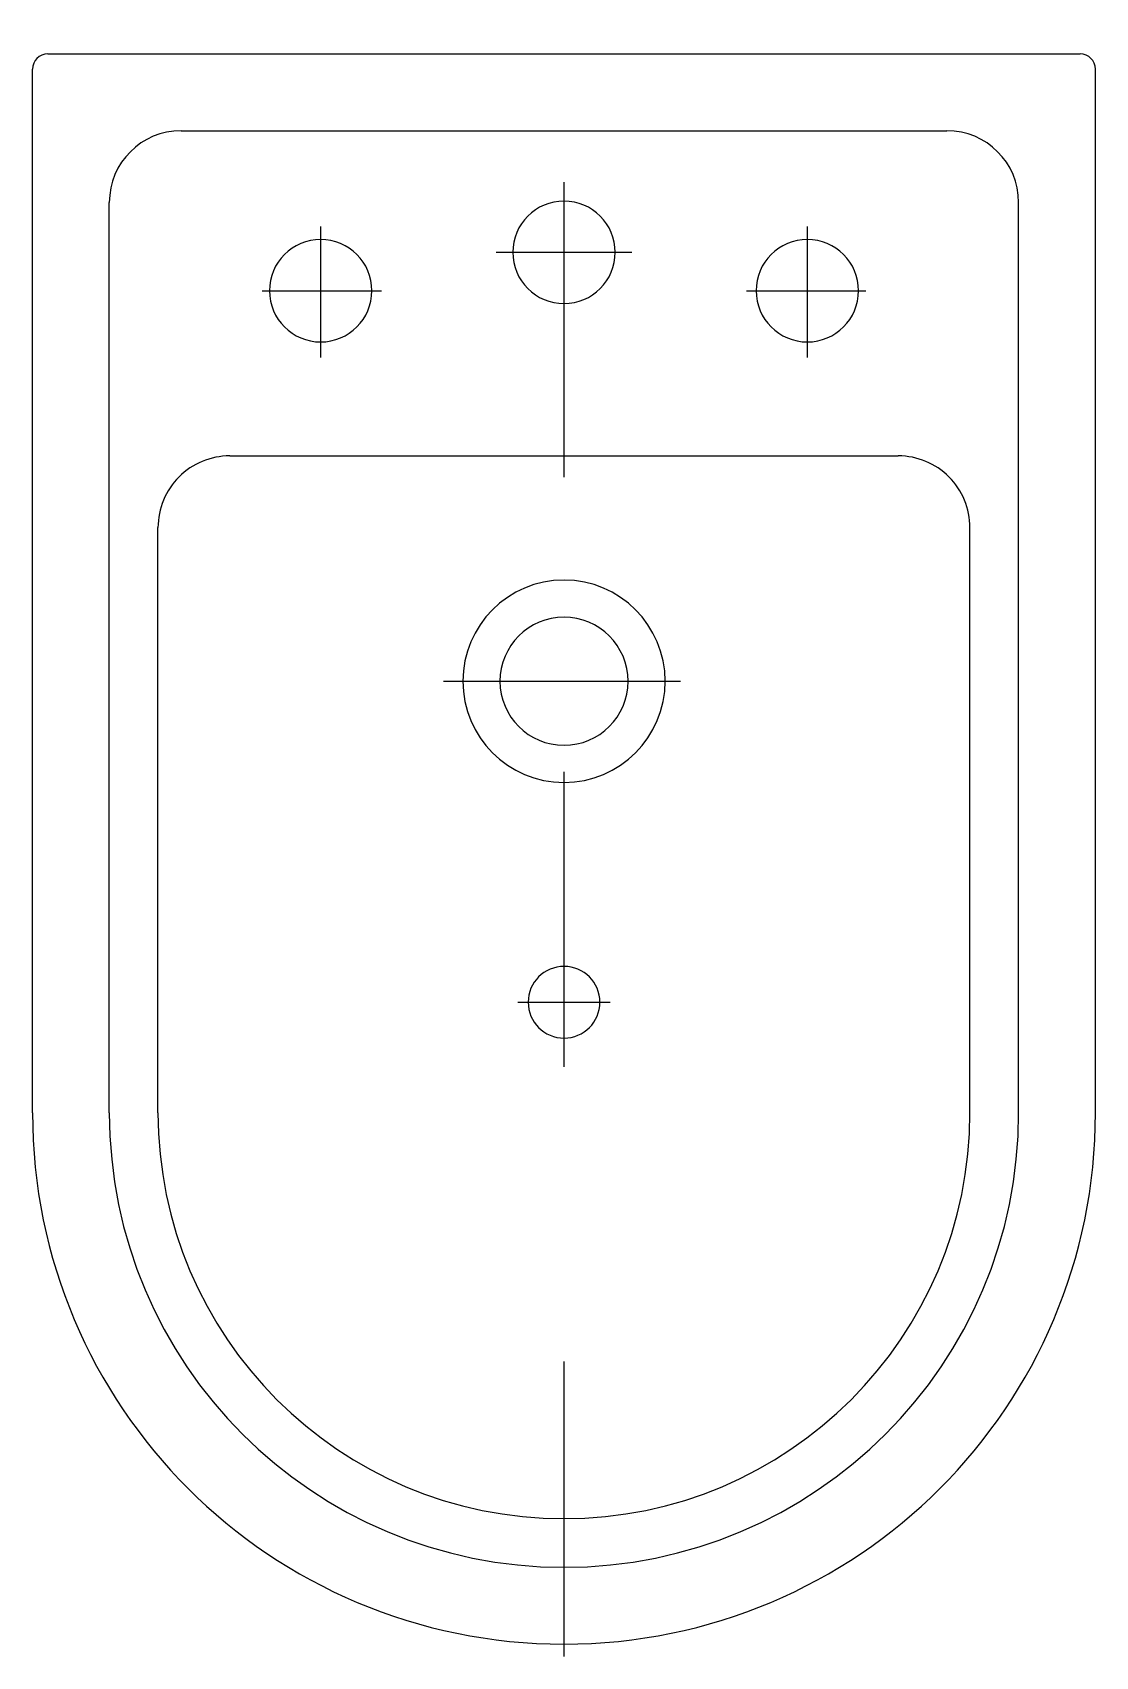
# Model space of a CAD drawing. Extents: x -256.982 to -256.621, y 93.512 to 94.062.
import ezdxf

# ---------------------------------------------------------------- set-up
doc = ezdxf.new("R2010")
doc.units = 0
doc.header["$LTSCALE"] = 0.281511
doc.header["$MEASUREMENT"] = 0
doc.linetypes.add('AXES', pattern=[0.54, 0.3, -0.08, 0.08, -0.08])
doc.linetypes.add('CONTINU', pattern=[0])
doc.layers.get('0').update_dxf_attribs({"linetype": 'CONTINUOUS'})
doc.layers.add('DECA_EIXOS', color=5, linetype='AXES')

msp = doc.modelspace()

# ---------------------------------------------------------------- linework, layer by layer
at = {"linetype": 'CONTINU'}
for points in [[(-256.97632, 94.05507, 0.414196), (-256.98153, 94.04986)], [(-256.62114, 94.04986, 0.414188), (-256.62635, 94.05507)], [(-256.93116, 94.02902, 0.414212), (-256.95548, 94.0047)], [(-256.64719, 94.0047, 0.414212), (-256.6715, 94.02902)], [(-256.80133, 94.00513, 1), (-256.80133, 93.9704)], [(-256.80133, 93.9704, 1), (-256.80133, 94.00513)], [(-256.88383, 93.99211, 1), (-256.88383, 93.95737)], [(-256.88383, 93.95737, 1), (-256.88383, 93.99211)], [(-256.71883, 93.99211, 1), (-256.71883, 93.95737)], [(-256.71883, 93.95737, 1), (-256.71883, 93.99211)], [(-256.91466, 93.91873, 0.414214), (-256.93898, 93.89441)], [(-256.66369, 93.89441, 0.414214), (-256.688, 93.91873)], [(-256.80133, 93.87661, 1), (-256.80133, 93.808)], [(-256.80133, 93.808, 1), (-256.80133, 93.87661)], [(-256.80133, 93.86402, 1), (-256.80133, 93.8206)], [(-256.80133, 93.8206, 1), (-256.80133, 93.86402)], [(-256.80133, 93.74561, 1), (-256.80133, 93.7213)], [(-256.80133, 93.7213, 1), (-256.80133, 93.74561)], [(-256.98153, 93.69598, 0.999999), (-256.62114, 93.69598)], [(-256.95548, 93.69598, 0.999999), (-256.64719, 93.69598)], [(-256.93898, 93.69598, 0.999999), (-256.66369, 93.69598)]]:
    msp.add_lwpolyline(points, format="xyb", dxfattribs=at)
for points in [[(-256.97632, 94.05507), (-256.62635, 94.05507)], [(-256.98153, 93.69598), (-256.98153, 94.04986)], [(-256.62114, 93.69598), (-256.62114, 94.04986)], [(-256.93116, 94.02902), (-256.6715, 94.02902)], [(-256.95548, 93.69598), (-256.95548, 94.0047)], [(-256.64719, 93.69598), (-256.64719, 94.0047)], [(-256.91466, 93.91873), (-256.688, 93.91873)], [(-256.93898, 93.69598), (-256.93898, 93.89441)], [(-256.66369, 93.69598), (-256.66369, 93.89441)]]:
    msp.add_lwpolyline(points, dxfattribs=at)
at = {"layer": 'DECA_EIXOS'}
for points in [[(-256.80133, 93.51157), (-256.80133, 94.06232)], [(-256.88383, 93.95207), (-256.88383, 93.99656)], [(-256.71883, 93.95207), (-256.71883, 93.99656)], [(-256.82437, 93.98777), (-256.7783, 93.98777)], [(-256.90365, 93.97474), (-256.86321, 93.97474)], [(-256.73946, 93.97474), (-256.69902, 93.97474)], [(-256.84223, 93.84231), (-256.76189, 93.84231)], [(-256.81702, 93.73346), (-256.78565, 93.73346)]]:
    msp.add_lwpolyline(points, dxfattribs=at)

doc.saveas('drawing.dxf')
